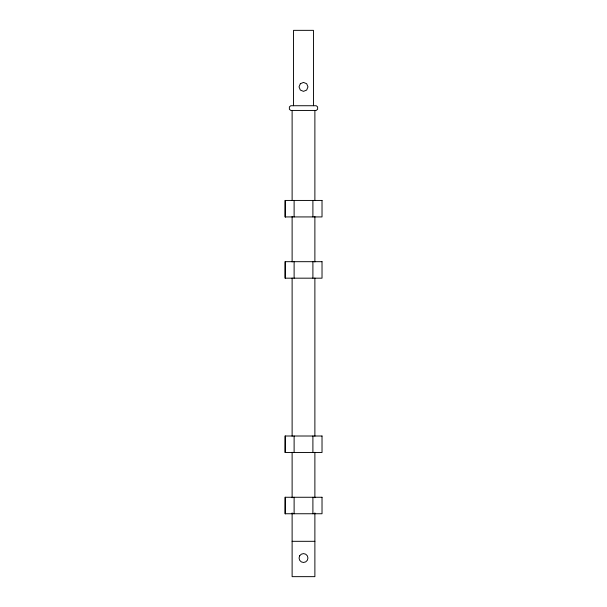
<?xml version="1.0" encoding="UTF-8"?>
<svg xmlns="http://www.w3.org/2000/svg" width="607" height="607" viewBox="0 0 607 607"><rect width="100%" height="100%" fill="white"/><g stroke="black" fill="none" stroke-linecap="round" stroke-linejoin="round"><path stroke-width="0.91" d="M291.747 110.444L290.776 110.444L289.38 109.268L289.38 106.915L290.776 105.732L316.224 105.732L317.62 106.915L317.62 109.268L316.224 110.444L315.253 110.444M292.119 541.315L314.881 541.315M314.881 200.409L314.881 110.444L292.119 110.444L292.119 200.409M314.881 216.509L314.881 261.958M314.881 278.059L314.881 436.198M314.881 452.298L314.881 497.755M314.881 512.907L314.881 576.65L292.119 576.65L292.119 512.907M313.462 105.732L313.462 30.35L293.538 30.35L293.538 105.732M312.901 200.439L312.901 216.927M312.901 261.685L312.901 278.173M312.901 436.008L312.901 452.503M312.901 497.262L312.901 513.75M294.114 200.439L294.114 216.927M294.114 261.685L294.114 278.173M294.114 436.008L294.114 452.503M294.114 497.262L294.114 513.75M292.119 216.509L292.119 261.958M292.119 278.059L292.119 436.198M292.119 452.298L292.119 497.755M299.653 555.822L299.061 558.038L299.653 560.261L301.284 561.885L303.5 562.477L305.716 561.885L307.347 560.261L307.939 558.038L307.347 555.822L305.716 554.199L303.5 553.599L301.284 554.199L299.653 555.822M300.336 83.72L299.023 86.884L300.336 90.056L303.5 91.361L306.664 90.056L307.977 86.884L306.664 83.72L303.5 82.415L300.336 83.72M322.021 200.439L284.979 200.439L284.979 216.927L322.021 216.927L322.021 200.439M322.021 261.685L284.979 261.685L284.979 278.173L322.021 278.173L322.021 261.685M322.021 436.008L284.979 436.008L284.979 452.503L322.021 452.503L322.021 436.008M322.021 497.262L284.979 497.262L284.979 513.75L322.021 513.75L322.021 497.262M285.427 216.927L285.427 200.439L285.366 216.927M285.427 278.173L285.427 261.685L285.366 278.173M285.427 452.503L285.427 436.008L285.366 452.503M285.427 513.75L285.427 497.262L285.366 513.75"/></g></svg>
